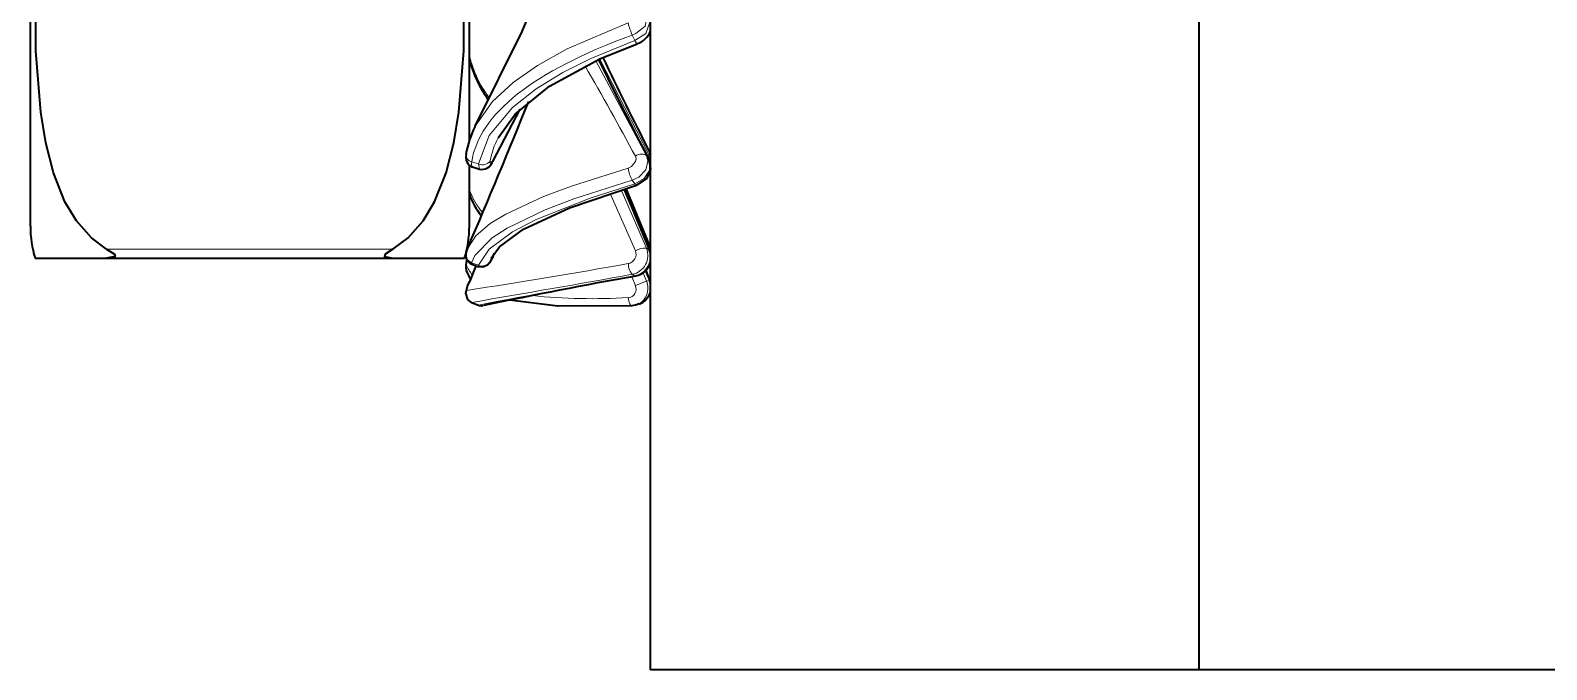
# Model space of a CAD drawing. Extents: x 315 to 857, y 212 to 651.
# Drawn here: x 541.19 to 549.48, y 289.08 to 292.58 of the extents above; entities that cross this region are included whole.
import ezdxf

# ---------------------------------------------------------------- set-up
doc = ezdxf.new("R2010")
doc.units = 0

msp = doc.modelspace()

# ---------------------------------------------------------------- linework, layer by layer
at = {"color": 7, "lineweight": 35, "ltscale": 0.097885}
msp.add_line((541.1906, 291.5038), (541.1906, 295.4192), dxfattribs=at)
at = {"color": 7, "lineweight": 35, "ltscale": 0.125}
for p, q in [((544.5804, 289.0792), (544.5804, 294.0792)), ((547.5804, 289.0792), (547.5804, 294.0792)), ((547.5804, 289.0792), (547.5804, 294.0792))]:
    msp.add_line(p, q, dxfattribs=at)
at = {"color": 7, "lineweight": 35, "ltscale": 0.016496}
msp.add_line((543.5906, 291.9732), (543.5906, 292.6331), dxfattribs=at)
at = {"color": 7, "lineweight": 13, "ltscale": 0.000822539}
msp.add_line((544.4956, 292.5197), (544.4816, 292.5494), dxfattribs=at)
at = {"color": 7, "lineweight": 35, "ltscale": 0.016794}
msp.add_line((544.5804, 291.8992), (544.5804, 292.571), dxfattribs=at)
at = {"color": 7, "lineweight": 35, "ltscale": 0.002294}
msp.add_line((544.5804, 292.4792), (544.5804, 292.571), dxfattribs=at)
msp.add_line((544.5804, 292.4792), (544.5804, 292.571), dxfattribs=at)
at = {"color": 7, "lineweight": 35, "ltscale": 0.002295}
msp.add_line((544.5804, 292.4792), (544.5804, 292.571), dxfattribs=at)
msp.add_line((544.5804, 292.4792), (544.5804, 292.571), dxfattribs=at)
at = {"color": 7, "lineweight": 13, "ltscale": 0.014736}
msp.add_line((544.2817, 292.4081), (544.5591, 291.888), dxfattribs=at)
at = {"color": 7, "lineweight": 13, "ltscale": 0.014786}
msp.add_line((544.5731, 291.8916), (544.3032, 292.4179), dxfattribs=at)
at = {"color": 7, "lineweight": 35, "ltscale": 0.008068}
msp.add_line((543.7186, 291.8573), (543.8678, 292.1435), dxfattribs=at)
at = {"color": 7, "lineweight": 13, "ltscale": 0.007749}
msp.add_line((543.7206, 291.8649), (543.8639, 292.1398), dxfattribs=at)
at = {"color": 7, "lineweight": 13, "ltscale": 0.000626133}
msp.add_line((544.5731, 291.8672), (544.5591, 291.888), dxfattribs=at)
at = {"color": 7, "lineweight": 13, "ltscale": 0.00035077}
msp.add_line((544.5731, 291.8916), (544.5667, 291.8791), dxfattribs=at)
at = {"color": 7, "lineweight": 35, "ltscale": 0.00041384}
msp.add_line((544.5743, 291.9128), (544.5803, 291.8974), dxfattribs=at)
at = {"color": 7, "lineweight": 35, "ltscale": 0.008369}
msp.add_line((543.5906, 291.5038), (543.5906, 291.8385), dxfattribs=at)
at = {"color": 7, "lineweight": 13, "ltscale": 0.000975678}
msp.add_line((543.6033, 291.8553), (543.6408, 291.8444), dxfattribs=at)
at = {"color": 7, "lineweight": 35, "ltscale": 0.00097389}
msp.add_line((543.6088, 291.8279), (543.6461, 291.8166), dxfattribs=at)
at = {"color": 7, "lineweight": 13, "ltscale": 0.000707602}
msp.add_line((543.6408, 291.8444), (543.6461, 291.8166), dxfattribs=at)
at = {"color": 7, "lineweight": 13, "ltscale": 0.000196193}
msp.add_line((543.7206, 291.8649), (543.7186, 291.8573), dxfattribs=at)
at = {"color": 7, "lineweight": 35, "ltscale": 0.010517}
msp.add_line((544.5804, 291.3829), (544.5804, 291.8036), dxfattribs=at)
at = {"color": 7, "lineweight": 13, "ltscale": 0.000614158}
msp.add_line((544.4956, 291.7349), (544.4816, 291.7551), dxfattribs=at)
at = {"color": 7, "lineweight": 13, "ltscale": 0.008553}
msp.add_line((544.36, 291.6831), (544.4984, 291.3702), dxfattribs=at)
at = {"color": 7, "lineweight": 13, "ltscale": 0.008697}
msp.add_line((544.4214, 291.7026), (544.5591, 291.3831), dxfattribs=at)
at = {"color": 7, "lineweight": 13, "ltscale": 0.009004}
msp.add_line((544.5731, 291.3743), (544.4337, 291.7064), dxfattribs=at)
at = {"color": 7, "lineweight": 35, "ltscale": 0.009093}
msp.add_line((544.4363, 291.7072), (544.5758, 291.3713), dxfattribs=at)
at = {"color": 7, "lineweight": 13, "ltscale": 0.008694}
msp.add_line((544.5731, 291.3872), (544.4384, 291.7078), dxfattribs=at)
at = {"color": 7, "lineweight": 35, "ltscale": 0.008484}
msp.add_line((544.4464, 291.7102), (544.5759, 291.3965), dxfattribs=at)
at = {"color": 7, "lineweight": 35, "ltscale": 0.000359723}
msp.add_line((544.5804, 291.3829), (544.5759, 291.3965), dxfattribs=at)
at = {"color": 7, "lineweight": 35, "ltscale": 0.009785}
for p, q in [((541.2165, 291.3292), (541.6079, 291.3292)), ((543.1732, 291.3292), (543.5646, 291.3292))]:
    msp.add_line(p, q, dxfattribs=at)
at = {"color": 7, "lineweight": 13, "ltscale": 0.039131}
msp.add_line((541.6079, 291.3792), (543.1732, 291.3792), dxfattribs=at)
at = {"color": 7, "lineweight": 35, "ltscale": 0.039131}
msp.add_line((541.6079, 291.3292), (543.1732, 291.3292), dxfattribs=at)
at = {"color": 7, "lineweight": 35, "ltscale": 0.000627144}
msp.add_line((543.5735, 291.3605), (543.5819, 291.3842), dxfattribs=at)
at = {"color": 7, "lineweight": 13, "ltscale": 0.000408825}
msp.add_line((543.7053, 291.3142), (543.7108, 291.3296), dxfattribs=at)
at = {"color": 7, "lineweight": 35, "ltscale": 0.000469639}
msp.add_line((543.7202, 291.3401), (543.7276, 291.3574), dxfattribs=at)
at = {"color": 7, "lineweight": 13, "ltscale": 0.000406128}
msp.add_line((543.7206, 291.3416), (543.727, 291.3565), dxfattribs=at)
at = {"color": 7, "lineweight": 13, "ltscale": 0.000413176}
msp.add_line((544.5731, 291.3743), (544.5591, 291.3831), dxfattribs=at)
at = {"color": 7, "lineweight": 13, "ltscale": 0.000101514}
msp.add_line((544.5758, 291.3713), (544.5731, 291.3743), dxfattribs=at)
at = {"color": 7, "lineweight": 35, "ltscale": 0.000363825}
msp.add_line((544.5804, 291.3575), (544.5758, 291.3713), dxfattribs=at)
at = {"color": 7, "lineweight": 35, "ltscale": 0.002817}
msp.add_line((544.5804, 291.1954), (544.5804, 291.308), dxfattribs=at)
at = {"color": 7, "lineweight": 13, "ltscale": 0.002361}
msp.add_line((543.6256, 291.2879), (543.5906, 291.2002), dxfattribs=at)
at = {"color": 7, "lineweight": 35, "ltscale": 0.002361}
msp.add_line((543.6256, 291.2879), (543.5906, 291.2002), dxfattribs=at)
at = {"color": 7, "lineweight": 13, "ltscale": 0.000996768}
msp.add_line((543.6033, 291.3041), (543.6408, 291.2905), dxfattribs=at)
at = {"color": 7, "lineweight": 13, "ltscale": 0.000197217}
msp.add_line((543.6038, 291.2962), (543.6033, 291.3041), dxfattribs=at)
at = {"color": 7, "lineweight": 35, "ltscale": 0.000996908}
msp.add_line((543.6038, 291.2962), (543.6412, 291.2824), dxfattribs=at)
at = {"color": 7, "lineweight": 13, "ltscale": 0.000201699}
msp.add_line((543.6408, 291.2905), (543.6412, 291.2824), dxfattribs=at)
at = {"color": 7, "lineweight": 13, "ltscale": 0.001315}
msp.add_line((544.4784, 291.228), (544.4984, 291.1794), dxfattribs=at)
at = {"color": 7, "lineweight": 13, "ltscale": 0.000404853}
msp.add_line((544.4956, 291.2329), (544.4816, 291.2411), dxfattribs=at)
at = {"color": 7, "lineweight": 13, "ltscale": 0.000118354}
msp.add_line((544.5002, 291.232), (544.4956, 291.2329), dxfattribs=at)
at = {"color": 7, "lineweight": 13, "ltscale": 0.001243}
msp.add_line((544.5405, 291.2495), (544.5591, 291.2034), dxfattribs=at)
at = {"color": 7, "lineweight": 13, "ltscale": 0.001404}
msp.add_line((544.5731, 291.2076), (544.5524, 291.2598), dxfattribs=at)
at = {"color": 7, "lineweight": 35, "ltscale": 0.001439}
msp.add_line((544.5552, 291.2623), (544.5762, 291.2087), dxfattribs=at)
at = {"color": 7, "lineweight": 13, "ltscale": 0.001633}
msp.add_line((544.5591, 291.2034), (544.4984, 291.1794), dxfattribs=at)
at = {"color": 7, "lineweight": 13, "ltscale": 0.000364724}
msp.add_line((544.5731, 291.2076), (544.5591, 291.2034), dxfattribs=at)
at = {"color": 7, "lineweight": 13, "ltscale": 8.42176e-05}
msp.add_line((544.5762, 291.2087), (544.5731, 291.2076), dxfattribs=at)
at = {"color": 7, "lineweight": 35, "ltscale": 0.000348179}
msp.add_line((544.5804, 291.1954), (544.5762, 291.2087), dxfattribs=at)
at = {"color": 7, "lineweight": 35, "ltscale": 0.051669}
msp.add_line((544.5804, 289.0792), (544.5804, 291.146), dxfattribs=at)
at = {"color": 7, "lineweight": 35, "ltscale": 0.001005}
msp.add_line((543.6031, 291.0875), (543.6405, 291.0728), dxfattribs=at)
at = {"color": 7, "lineweight": 13, "ltscale": 0.001006}
msp.add_line((543.6033, 291.0876), (543.6408, 291.0729), dxfattribs=at)
at = {"color": 7, "lineweight": 35, "ltscale": 0.000674667}
msp.add_line((544.5062, 291.0742), (544.4797, 291.0691), dxfattribs=at)
at = {"color": 7, "lineweight": 35, "ltscale": 0.000396203}
msp.add_line((544.5199, 291.079), (544.5049, 291.0738), dxfattribs=at)
at = {"color": 7, "lineweight": 35, "ltscale": 0.075}
for p, q in [((547.5804, 289.0792), (544.5804, 289.0792)), ((550.5804, 289.0792), (547.5804, 289.0792))]:
    msp.add_line(p, q, dxfattribs=at)
at = {"color": 7, "lineweight": 35}
for points in [[(541.6079, 291.3792), (541.5248, 291.4401), (541.4429, 291.5331), (541.3801, 291.6378), (541.3165, 291.7959), (541.2745, 291.9591), (541.2471, 292.1268), (541.221, 292.4624), (541.2231, 292.9943), (541.2566, 293.3494), (541.292, 293.5263), (541.3771, 293.7645), (541.4429, 293.8752), (541.5164, 293.9604), (541.6079, 294.0292)], [(543.1732, 291.3792), (543.2562, 291.4401), (543.3381, 291.5331), (543.4009, 291.6378), (543.4646, 291.7959), (543.5067, 291.9591), (543.534, 292.1268), (543.5601, 292.4624), (543.558, 292.9943), (543.5245, 293.3494), (543.4891, 293.5263), (543.404, 293.7645), (543.3383, 293.8752), (543.2647, 293.9604), (543.1732, 294.0292)], [(543.6229, 292.0506), (543.8786, 292.5684), (543.9929, 292.8423), (544.0332, 292.9803)], [(543.7476, 291.9869), (543.8414, 292.1168), (544.0286, 292.27), (544.3046, 292.4185), (544.5086, 292.5017)], [(544.5054, 291.728), (544.5622, 291.7669), (544.583, 291.8182), (544.5742, 291.8654)], [(543.7108, 291.3296), (543.7554, 291.391), (543.8873, 291.4871), (544.1377, 291.6042), (544.5054, 291.728)], [(541.6079, 291.3792), (541.6512, 291.3504), (541.6536, 291.3386), (541.6079, 291.3292)], [(543.1732, 291.3792), (543.1299, 291.3504), (543.1274, 291.3386), (543.1732, 291.3292)], [(543.7202, 291.3401), (543.7017, 291.3032), (543.6904, 291.2906), (543.6647, 291.2797), (543.6412, 291.2824)], [(543.6031, 291.0875), (543.582, 291.1031), (543.571, 291.1385), (543.581, 291.1754), (543.5906, 291.2002)], [(544.4797, 291.0691), (544.0747, 291.0673), (543.8124, 291.1004)]]:
    msp.add_lwpolyline(points, dxfattribs=at)
at = {"color": 7, "lineweight": 13}
for points in [[(544.5637, 292.6499), (544.5518, 292.5979), (544.5009, 292.5576), (544.4816, 292.5494)], [(544.4592, 292.6153), (544.125, 292.4731), (543.9633, 292.3833), (543.8302, 292.2902), (543.7172, 292.185), (543.6229, 292.0506)], [(544.4956, 292.5197), (544.556, 292.5572), (544.5773, 292.62)], [(543.6408, 291.8444), (543.6989, 291.9993), (543.8271, 292.1539), (543.9561, 292.2558), (544.1017, 292.3448), (544.2545, 292.4211), (544.4956, 292.5197)], [(544.4984, 291.8877), (544.5022, 291.8733), (544.4998, 291.8579), (544.4776, 291.8299), (544.4592, 291.8211)], [(544.5591, 291.888), (544.5667, 291.859), (544.5549, 291.8129), (544.518, 291.7725), (544.4816, 291.7551)], [(544.4592, 291.8211), (544.1487, 291.7231), (543.9954, 291.6657), (543.7905, 291.5704), (543.7054, 291.5179), (543.6269, 291.4509), (543.5819, 291.3842)], [(543.7053, 291.861), (543.7048, 291.8516), (543.7053, 291.8497), (543.7066, 291.8485), (543.7076, 291.8484), (543.7094, 291.8492), (543.7135, 291.8534), (543.7206, 291.8649)], [(544.4956, 291.7349), (544.5468, 291.7644), (544.5759, 291.8092), (544.5777, 291.8556), (544.5731, 291.8672)], [(544.4816, 291.7551), (544.162, 291.6532), (544.0048, 291.5932), (543.7983, 291.4941), (543.715, 291.4399), (543.6209, 291.3432), (543.6033, 291.3041)], [(543.6408, 291.2905), (543.6985, 291.3785), (543.826, 291.4735), (543.9559, 291.5414), (544.2504, 291.6576), (544.4956, 291.7349)], [(543.7053, 291.3142), (543.7047, 291.3117), (543.7048, 291.3107), (543.706, 291.3118), (543.7087, 291.3163), (543.7206, 291.3416)]]:
    msp.add_lwpolyline(points, dxfattribs=at)
for centre, radius, start, end in [((544.734, 292.673), 0.281, 191.85774, 206.08482), ((544.5276, 292.5273), 0.0322, 193.44657, 233.61993), ((544.2271, 292.593), 0.655, 193.63977, 216.5055), ((577.1924, 308.8419), 36.7716, 206.53584, 207.49196), ((530.176, 284.2205), 16.2454, 28.16166, 30.15128), ((544.1276, 291.7889), 0.4285, 152.48498, 170.31219), ((543.613, 291.8961), 0.0413, 179.00552, 256.75253), ((544.5526, 291.9037), 0.0236, 329.38237, 22.86216), ((544.5206, 291.8627), 0.0598, 355.87183, 28.82636), ((543.6312, 291.8447), 0.0288, 159.14591, 216.973), ((543.6637, 291.8936), 0.0537, 245.07192, 321.8783), ((544.6228, 291.839), 0.1645, 186.21674, 210.70094), ((544.5068, 291.7396), 0.0119, 202.43909, 262.80721), ((543.963, 291.8332), 0.3934, 198.78088, 220.49154), ((544.5662, 291.3947), 0.00995, 312.69295, 11.08673), ((543.6193, 291.3489), 0.0473, 159.14965, 250.40726), ((543.6364, 291.2986), 0.0615, 161.16725, 185.86322), ((543.6612, 291.3356), 0.0493, 245.65756, 334.09388), ((544.4495, 291.3511), 0.0527, 280.61001, 21.32334), ((544.4605, 291.3449), 0.1061, 281.50012, 21.17001), ((544.4741, 291.3367), 0.1061, 281.67414, 20.79896), ((544.5486, 291.2953), 0.0894, 83.15167, 123.87426), ((544.4852, 291.3503), 0.0953, 4.96554, 22.80744), ((543.6172, 291.2749), 0.0453, 157.37991, 197.34731), ((537.4075, 331.0345), 40.356, 278.79131, 280.06339), ((543.7003, 291.333), 0.1315, 198.03165, 224.63754), ((530.748, 367.1427), 77.134, 279.593859, 280.256141), ((557.9689, 216.8723), 75.5713, 100.269957, 100.929289), ((544.5509, 291.2987), 0.091, 179.58845, 219.70249), ((543.6221, 291.1341), 0.0502, 158.51365, 248.11443), ((543.7364, 291.1221), 0.1646, 151.81953, 169.30275), ((544.4556, 291.1592), 0.0468, 274.43183, 25.2675), ((544.47, 291.1636), 0.097, 292.03622, 24.0707), ((544.4838, 291.1683), 0.0969, 292.01515, 23.70315), ((543.6591, 291.1188), 0.0495, 248.23855, 282.15355), ((544.2673, 294.3632), 3.2555, 264.14599, 273.37761)]:
    msp.add_arc(centre, radius, start, end, dxfattribs=at)
at = {"color": 7, "lineweight": 35}
for centre, radius, start, end in [((544.4736, 292.6111), 0.1145, 287.84096, 339.11747), ((544.2289, 292.5834), 0.6604, 194.84689, 216.16022), ((560.256, 300.1071), 17.7153, 205.73344, 207.72451), ((558.4713, 299.1035), 15.6469, 205.26309, 207.35826), ((508.6186, 306.4066), 38.0536, 336.74854, 338.05547), ((544.0745, 291.8162), 0.5088, 152.56845, 170.88284), ((543.6277, 291.8815), 0.0571, 164.55483, 250.56667), ((543.659, 291.8764), 0.0616, 257.85735, 342.27925), ((543.975, 291.8152), 0.4083, 199.73473, 218.69328), ((541.7911, 291.5038), 0.6005, 180.00442, 196.90527), ((542.9901, 291.5038), 0.6005, 343.09473, 359.99559), ((543.6226, 291.3442), 0.0516, 161.62308, 248.66491), ((543.6741, 291.2841), 0.103, 159.76848, 192.76566), ((544.4804, 291.3328), 0.1029, 281.12108, 346.37466), ((543.7283, 291.3109), 0.1621, 197.7704, 215.743), ((549.2417, 264.5234), 27.1257, 100.06658, 101.85406), ((544.4877, 291.1687), 0.0953, 288.95544, 346.22874), ((543.6589, 291.1201), 0.0508, 248.68175, 278.4245)]:
    msp.add_arc(centre, radius, start, end, dxfattribs=at)
at = {"color": 7, "lineweight": 13}
for centre, major_axis, ratio, start_param, end_param in [((867.1854, 249.9599), (323.5838, -41.8831), 0.036032, 3.072343, 3.140539), ((544.5159, 291.8629), (0.0443, 0.0233), 0.604041, 0.06661, 1.651015), ((544.4774, 291.119), (0.0023, -0.05), 0.370729, 4.819521, 6.387614)]:
    msp.add_ellipse(centre, major_axis=major_axis, ratio=ratio, start_param=start_param, end_param=end_param, dxfattribs=at)

doc.saveas('drawing.dxf')
